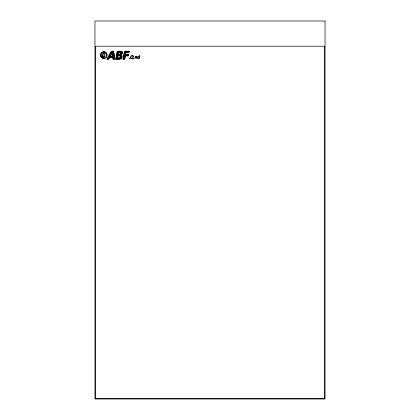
<?xml version="1.0" encoding="UTF-8"?>
<svg xmlns="http://www.w3.org/2000/svg" width="420" height="420" viewBox="0 0 420 420"><rect width="100%" height="100%" fill="white"/><g stroke="black" fill="none" stroke-linecap="round" stroke-linejoin="round"><path stroke-width="0.63" d="M139.44 55.787L139.892 55.314M132.893 56.291L133.229 55.939M137.959 58.663L138.264 58.354M135.676 56.752L135.938 56.485M106.292 53.996L106.748 53.534M102.727 52.442L103.551 51.608M131.05 58.585L131.35 58.28M136.232 56.669L136.579 56.317M103.85 52.238L104.433 51.65M122.845 59.346L125.354 56.821M116.303 59.346L117.805 57.845M132.389 55.849L132.699 55.54M100.942 53.282L102.228 51.996M100.601 54.086L103.01 51.681M100.48 54.674L101.362 53.791M103.352 52.269L104.013 51.613M100.49 55.598L101.047 55.036M100.564 55.986L101.078 55.471M102.055 54.495L103.446 53.109M104.276 52.279L104.79 51.765M100.669 56.348L101.157 55.86M101.992 55.025L103.903 53.12M104.638 52.385L105.131 51.891M100.816 56.663L101.273 56.212M102.013 55.471L103.01 54.474M103.714 53.771L104.302 53.182M104.963 52.521L105.425 52.059M100.973 56.973L101.43 56.516M102.086 55.865L102.953 54.999M104.06 53.886L104.612 53.34M105.257 52.689L105.709 52.243M101.173 57.241L101.614 56.8M102.212 56.201L102.974 55.44M104.265 54.149L104.864 53.555M105.514 52.904L105.961 52.458M101.377 57.503L101.819 57.062M102.396 56.485L103.063 55.818M104.486 54.395L105.058 53.823M105.751 53.13L106.197 52.689M101.614 57.729L102.06 57.288M102.622 56.721L103.226 56.123M105.956 53.393L106.402 52.952M101.866 57.944L102.317 57.498M102.9 56.91L103.504 56.312M106.134 53.681L106.591 53.224M102.149 58.128L102.611 57.666M104.249 56.028L104.617 55.666M102.448 58.296L102.942 57.803M103.656 57.088L105.079 55.666M106.391 54.353L106.885 53.86M102.79 58.422L103.304 57.902M104.181 57.026L105.194 56.018M106.465 54.747L106.985 54.227M103.142 58.532L103.724 57.95M106.486 55.193L107.053 54.621M103.567 58.574L104.234 57.907M106.433 55.708L107.09 55.052M104.039 58.569L104.948 57.661M106.181 56.427L107.053 55.556M110.885 51.723L111.484 51.13M104.606 58.469L106.937 56.138M110.329 52.747L111.946 51.13M105.43 58.107L106.607 56.936M109.767 53.771L112.413 51.13M109.211 54.794L112.88 51.13M108.654 55.818L113.348 51.13M108.092 56.842L113.736 51.203M107.536 57.866L111.767 53.639M112.271 53.135L113.799 51.613M106.974 58.889L111.29 54.584M112.313 53.555L113.857 52.017M106.985 59.346L110.806 55.529M112.361 53.975L113.92 52.421M107.452 59.346L110.754 56.044M112.408 54.395L113.978 52.826M107.919 59.346L111.221 56.044M112.455 54.815L114.041 53.23M108.381 59.346L109.363 58.364M110.135 57.598L111.689 56.044M112.502 55.235L114.098 53.639M110.602 57.598L112.156 56.044M112.544 55.655L114.161 54.044M111.069 57.598L114.219 54.448M117.08 51.592L117.542 51.13M111.536 57.598L114.282 54.852M116.965 52.169L118.004 51.13M111.998 57.598L114.34 55.256M116.849 52.747L118.472 51.13M112.466 57.598L114.403 55.666M116.739 53.33L118.939 51.13M112.76 57.771L114.461 56.07M116.623 53.907L119.406 51.13M112.807 58.186L114.523 56.474M116.508 54.49L119.868 51.13M112.854 58.606L114.581 56.879M116.392 55.067L118.823 52.642M118.928 52.537L120.32 51.146M112.901 59.026L114.644 57.283M116.282 55.645L118.713 53.219M119.395 52.537L120.766 51.166M113.043 59.346L114.702 57.692M116.167 56.227L118.603 53.791M119.847 52.553L121.18 51.214M113.51 59.346L114.765 58.096M116.051 56.805L118.492 54.369M120.22 52.642L121.548 51.313M113.972 59.346L114.823 58.501M115.941 57.388L118.907 54.422M120.482 52.846L121.853 51.476M114.439 59.346L114.88 58.905M115.826 57.965L119.395 54.395M120.629 53.162L122.12 51.676M115.71 58.543L118.146 56.112M118.482 55.776L119.994 54.269M120.603 53.655L122.336 51.928M115.595 59.126L118.031 56.69M118.949 55.776L122.493 52.232M115.836 59.346L117.92 57.272M119.39 55.797L122.603 52.589M119.763 55.892L122.645 53.015M116.77 59.346L118.277 57.845M120.026 56.096L122.556 53.566M124.336 51.791L124.997 51.13M117.238 59.346L118.745 57.839M120.167 56.416L121.301 55.282M124.22 52.374L125.459 51.13M117.705 59.346L119.275 57.776M120.162 56.889L121.564 55.487M124.105 52.952L125.927 51.13M118.167 59.346L121.805 55.713M123.989 53.529L126.394 51.13M118.634 59.346L121.979 56.007M123.879 54.112L126.861 51.13M119.123 59.33L122.094 56.359M123.764 54.689L127.323 51.13M119.616 59.299L122.157 56.763M123.648 55.267L126.142 52.778M126.263 52.657L127.79 51.13M120.173 59.21L122.099 57.283M123.533 55.849L126.037 53.351M126.73 52.657L128.258 51.13M120.971 58.879L121.784 58.06M123.422 56.427L125.927 53.923M127.197 52.657L128.725 51.13M123.307 57.01L125.885 54.432M127.659 52.657L129.187 51.13M123.191 57.587L126.352 54.432M128.126 52.657L129.507 51.282M123.076 58.165L126.814 54.432M128.594 52.657L129.392 51.86M122.966 58.748L125.47 56.243M125.743 55.97L127.281 54.432M126.21 55.97L127.748 54.432M123.296 59.346L125.244 57.398M126.672 55.97L128.215 54.432M123.758 59.346L125.134 57.976M127.139 55.97L128.678 54.432M124.226 59.346L125.023 58.553M127.607 55.97L128.667 54.91M128.074 55.97L128.557 55.487M130.725 56.579L131.749 55.556M129.187 58.585C130.746 57.918 128.299 59.041 129.602 58.118M130.547 57.225L131.171 56.6M131.885 55.886L132.29 55.482M130.594 58.107L130.977 57.724M132.71 55.991L133.009 55.692M130.772 58.396L131.087 58.081M132.925 56.711L133.35 56.285M131.418 58.679L131.775 58.328M132.836 57.262L133.366 56.732M131.901 58.663L133.271 57.293M132.431 58.601L132.699 58.328M132.678 58.821L132.956 58.538M135.193 57.236L135.634 56.8M135.077 57.818L135.634 57.262M134.957 58.401L135.455 57.902M136.589 56.774L136.894 56.469M136.61 57.215L137.035 56.795M136.5 57.797L136.999 57.293M136.379 58.375L136.883 57.876M137.692 57.068L138.422 56.338M137.524 57.703L138.08 57.141M138.563 56.658L138.889 56.338M137.534 58.154L137.933 57.755M139.325 56.369L139.823 55.87M137.676 58.48L137.986 58.175M139.188 56.973L139.703 56.453M139.057 57.566L139.587 57.036M138.442 58.643L139.472 57.619M103.241 57.036L103.966 56.317M133.549 58.879L134.269 58.175M138.925 58.621L139.356 58.196M130.52 57.713L130.982 57.267M100.448 55.172L101.094 54.542M132.962 59.005L133.261 58.711M135.314 56.653L135.634 56.343M325.043 21L94.957 21L94.957 399L325.043 399L325.043 21M324.497 46.2L95.503 46.2L95.503 398.454L324.497 398.454L324.497 46.2"/></g></svg>
